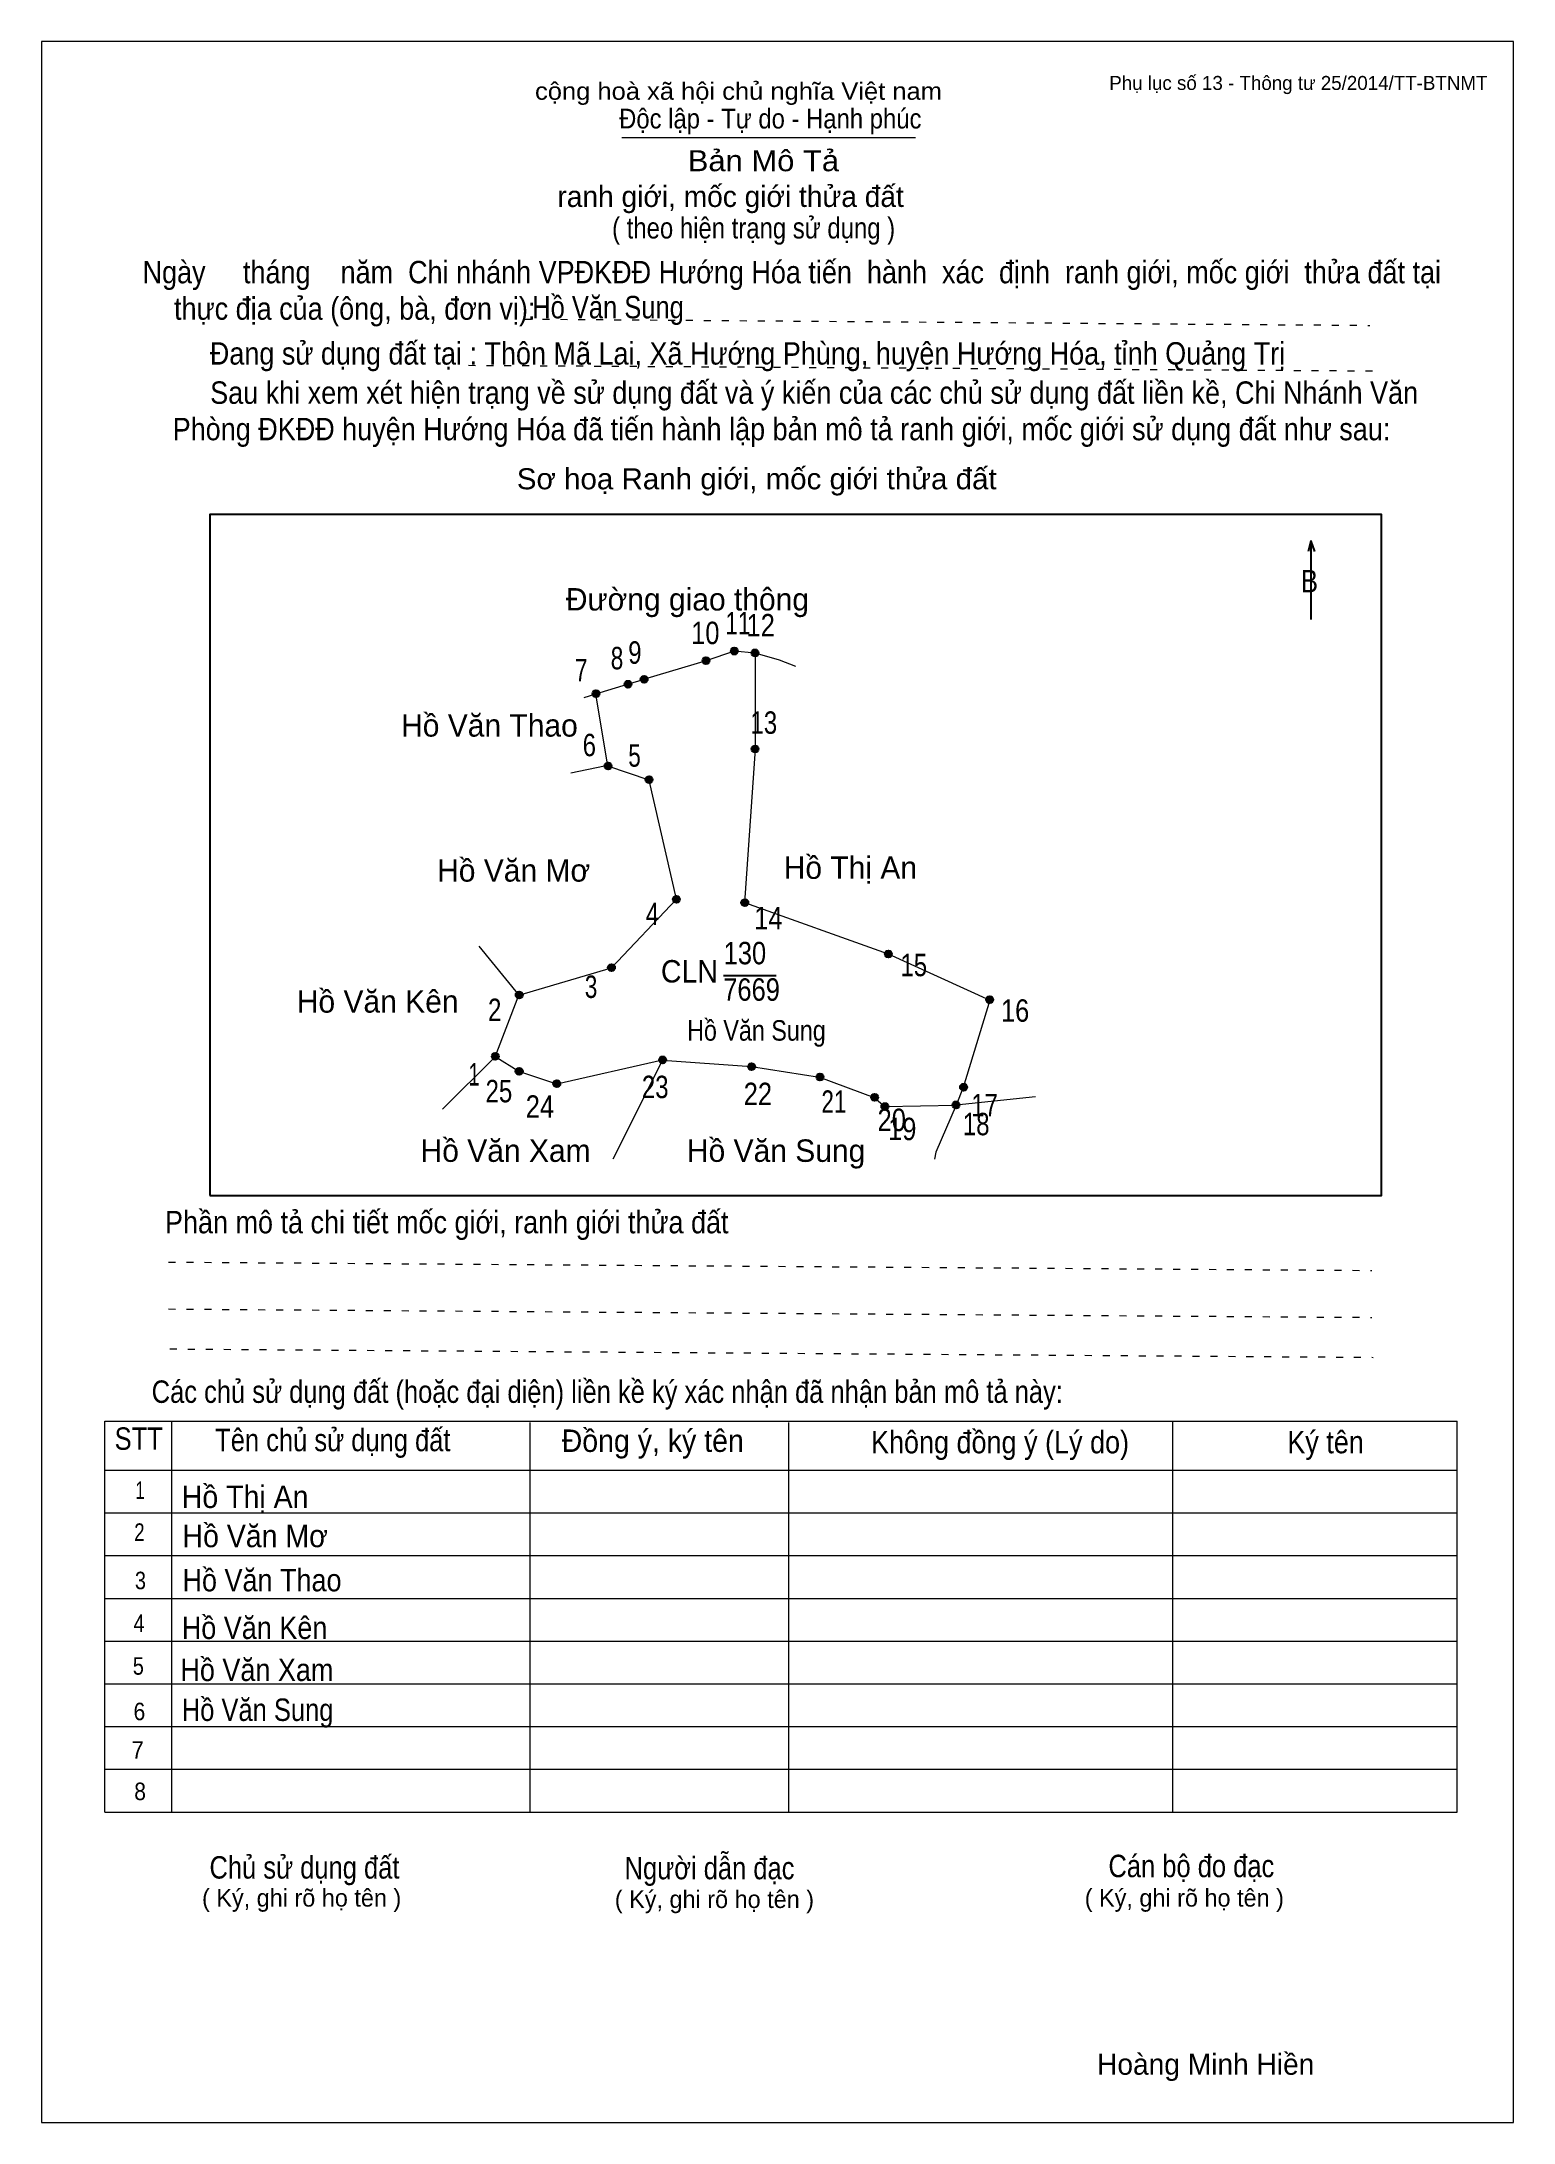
# Model space of a CAD drawing. Header units: centimetres. Extents: x 0 to 21, y 0 to 29.7.
import ezdxf
from ezdxf.enums import TextEntityAlignment as Align

# ---------------------------------------------------------------- set-up
doc = ezdxf.new("R2010")
doc.units = ezdxf.units.CM
doc.header["$LTSCALE"] = 0.13
doc.linetypes.add('DOTTED', pattern=[1.5, 0.3, -1.2])
for name, color, linetype, lineweight in [('1', 7, 'Continuous', 13), ('32', 7, 'Continuous', 25), ('33', 7, 'Continuous', 25), ('6', 7, 'Continuous', 13), ('62', 7, 'Continuous', 13)]:
    doc.layers.add(name, color=color, linetype=linetype, lineweight=lineweight)
for name, color, linetype in [('2', 7, 'Continuous'), ('34', 7, 'Continuous'), ('63', 7, 'Continuous')]:
    doc.layers.add(name, color=color, linetype=linetype)

msp = doc.modelspace()

# ---------------------------------------------------------------- hatches: boundary and pattern name
at = {"layer": '32'}
for points in [[(9.5296, 20.8634, 1), (9.4296, 20.8634, 1)], [(9.9339, 21, 1), (9.8339, 21, 1)], [(10.2295, 20.9751, 1), (10.1295, 20.9751, 1)], [(8.4157, 20.5284, 1), (8.3157, 20.5284, 1)], [(8.6474, 20.5981, 1), (8.5474, 20.5981, 1)], [(7.9602, 20.3918, 1), (7.8602, 20.3918, 1)], [(10.2295, 19.6042, 1), (10.1295, 19.6042, 1)], [(8.1324, 19.3604, 1), (8.0324, 19.3604, 1)], [(8.7176, 19.1653, 1), (8.6176, 19.1653, 1)], [(9.1078, 17.4584, 1), (9.0078, 17.4584, 1)], [(10.0832, 17.4096, 1), (9.9832, 17.4096, 1)], [(12.1315, 16.678, 1), (12.0315, 16.678, 1)], [(8.1812, 16.483, 1), (8.0812, 16.483, 1)], [(6.8644, 16.0928, 1), (6.7644, 16.0928, 1)], [(13.5775, 16.025, 1), (13.4775, 16.025, 1)], [(6.523, 15.215, 1), (6.423, 15.215, 1)], [(8.9127, 15.1662, 1), (8.8127, 15.1662, 1)], [(6.8639, 15.0023, 1), (6.7639, 15.0023, 1)], [(7.4008, 14.8248, 1), (7.3008, 14.8248, 1)], [(10.1807, 15.0687, 1), (10.0807, 15.0687, 1)], [(11.1561, 14.9223, 1), (11.0561, 14.9223, 1)], [(11.9364, 14.6297, 1), (11.8364, 14.6297, 1)], [(13.0981, 14.5234, 1), (12.9981, 14.5234, 1)], [(13.2044, 14.776, 1), (13.1044, 14.776, 1)], [(12.0822, 14.5, 1), (11.9822, 14.5, 1)]]:
    msp.add_hatch(color=256, dxfattribs=at).paths.add_polyline_path(points)

# ---------------------------------------------------------------- linework, layer by layer
at = {"layer": '1'}
msp.add_line((8.03, 19.36), (7.55, 19.26), dxfattribs=at)
msp.add_lwpolyline([(21, 0), (21, 29.7), (0, 29.7), (0, 0)], close=True, dxfattribs=at)
at = {"layer": '32'}
for centre in [(9.4796, 20.8634), (9.8839, 21), (10.1795, 20.9751), (8.3657, 20.5284), (8.5974, 20.5981), (7.9102, 20.3918), (10.1795, 19.6042), (8.0824, 19.3604), (8.6676, 19.1653), (9.0578, 17.4584), (10.0332, 17.4096), (12.0815, 16.678), (8.1312, 16.483), (6.8144, 16.0928), (13.5275, 16.025), (6.473, 15.215), (8.8627, 15.1662), (6.8139, 15.0023), (7.3508, 14.8248), (10.1307, 15.0687), (11.1061, 14.9223), (11.8864, 14.6297), (13.0481, 14.5234), (13.1544, 14.776), (12.0322, 14.5)]:
    msp.add_circle(centre, 0.05, dxfattribs=at)
at = {"layer": '33'}
msp.add_line((9.73, 16.37), (10.48, 16.37), dxfattribs=at)
at = {"layer": '6'}
for p, q in [((7.74, 20.34), (7.91, 20.39)), ((8.08, 19.36), (7.91, 20.39)), ((6.24, 16.79), (6.81, 16.09)), ((6.47, 15.21), (6.81, 16.09)), ((6.47, 15.21), (5.72, 14.46)), ((8.86, 15.16), (8.15, 13.75)), ((14.18, 14.64), (13.05, 14.52)), ((12.03, 14.5), (13.05, 14.52))]:
    msp.add_line(p, q, dxfattribs=at)
for points in [[(10.18, 20.97), (9.88, 21), (9.48, 20.86), (8.6, 20.6)], [(10.18, 20.97), (10.18, 19.6), (10.03, 17.41), (12.08, 16.68), (13.53, 16.02), (13.15, 14.77), (13.05, 14.52)], [(10.76, 20.78), (10.53, 20.87), (10.18, 20.97)], [(7.91, 20.39), (8.36, 20.53), (8.6, 20.6)], [(6.81, 16.09), (8.13, 16.48), (9.06, 17.46), (8.67, 19.16), (8.08, 19.36)], [(8.86, 15.16), (7.35, 14.82), (6.81, 15), (6.47, 15.21)], [(8.86, 15.16), (10.13, 15.07), (11.1, 14.92), (11.88, 14.63), (12.03, 14.5)], [(13.05, 14.52), (12.76, 13.85), (12.74, 13.75)]]:
    msp.add_lwpolyline(points, dxfattribs=at)
at = {"layer": '62'}
for p, q in [((8.28, 28.33), (12.47, 28.33)), ((0.9, 10.01), (20.2, 10.01)), ((0.9, 4.43), (0.9, 10.01)), ((1.86, 4.43), (1.86, 10.01)), ((6.97, 4.43), (6.97, 9.99)), ((10.66, 4.43), (10.66, 9.99)), ((16.14, 4.43), (16.14, 10.01)), ((20.2, 4.43), (20.2, 10.01)), ((0.9, 9.31), (20.2, 9.31)), ((0.9, 8.7), (20.2, 8.7)), ((0.9, 8.09), (20.2, 8.09)), ((0.9, 7.48), (20.2, 7.48)), ((0.9, 6.87), (20.2, 6.87)), ((0.9, 6.26), (20.2, 6.26)), ((0.9, 5.65), (20.2, 5.65)), ((0.9, 5.04), (20.2, 5.04)), ((0.9, 4.43), (20.2, 4.43))]:
    msp.add_line(p, q, dxfattribs=at)
at = {"layer": '62', "linetype": 'DOTTED'}
for p, q in [((6.89, 25.74), (18.95, 25.65)), ((6.09, 25.08), (19.04, 25)), ((1.81, 12.28), (18.98, 12.16)), ((1.81, 11.61), (18.98, 11.49)), ((1.83, 11.04), (19, 10.92))]:
    msp.add_line(p, q, dxfattribs=at)
at = {"layer": '62', "lineweight": 25}
for p, q in [((18.11, 22.58), (18.11, 21.45)), ((18.11, 22.57), (18.07, 22.42)), ((18.11, 22.57), (18.16, 22.42))]:
    msp.add_line(p, q, dxfattribs=at)
msp.add_lwpolyline([(2.4, 13.23), (19.12, 13.23), (19.12, 22.95), (2.4, 22.95)], close=True, dxfattribs=at)

# ---------------------------------------------------------------- texts
at = {"layer": '2', "width": 0.85}
msp.add_text('Hồ Văn Sung', height=0.2926, dxfattribs=at).set_placement((9.21, 15.44))
at = {"layer": '32'}
for s, width, p in [('10', 0.85, (9.47, 21.1)), ('11', 0.75, (9.935, 21.24)), ('12', 0.85, (10.26, 21.21)), ('9', 0.8, (8.465, 20.82)), ('7', 0.75, (7.7, 20.57)), ('8', 0.75, (8.21, 20.74)), ('13', 0.8, (10.305, 19.82)), ('6', 0.8, (7.815, 19.5)), ('5', 0.75, (8.46, 19.35)), ('4', 0.8, (8.715, 17.09)), ('14', 0.85, (10.37, 17.03)), ('15', 0.8, (12.445, 16.36)), ('3', 0.75, (7.84, 16.05)), ('2', 0.8, (6.465, 15.72)), ('16', 0.85, (13.89, 15.71)), ('1', 0.65, (6.17, 14.8)), ('25', 0.8, (6.525, 14.56)), ('23', 0.8, (8.755, 14.62)), ('24', 0.85, (7.11, 14.34)), ('22', 0.85, (10.22, 14.52)), ('21', 0.75, (11.305, 14.41)), ('17', 0.8, (13.455, 14.36)), ('20', 0.85, (12.13, 14.15)), ('19', 0.85, (12.28, 14.02)), ('18', 0.8, (13.335, 14.09))]:
    msp.add_text(s, height=0.32, dxfattribs=dict(at, width=width)).set_placement(p, align=Align.CENTER)
at = {"layer": '33'}
for s, p in [('Đường giao thông', (9.215, 21.58)), ('Hồ Văn Thao', (6.39, 19.78)), ('Hồ Văn Mơ', (6.735, 17.71)), ('Hồ Thị An', (11.54, 17.75)), ('Hồ Văn Kên', (4.795, 15.84)), ('Hồ Văn Xam', (6.62, 13.71)), ('Hồ Văn Sung', (10.48, 13.71))]:
    msp.add_text(s, height=0.32, dxfattribs=at).set_placement(p, align=Align.CENTER)
at = {"layer": '33', "width": 0.85}
for s, p in [('130', (10.035, 16.53)), ('7669', (10.13, 16.01))]:
    msp.add_text(s, height=0.32, dxfattribs=at).set_placement(p, align=Align.CENTER)
at = {"layer": '33', "width": 0.95}
msp.add_text('CLN', height=0.32, dxfattribs=at).set_placement((9.65, 16.27), align=Align.RIGHT)
at = {"layer": '34'}
for s, width, p in [('Hồ Văn Sung', 0.85, (7, 25.75)), ('Hồ Thị An', 0.95, (2, 8.77)), ('Hồ Văn Mơ', 0.95, (2.01, 8.21)), ('Hồ Văn Thao', 0.9, (2.01, 7.58)), ('Hồ Văn Kên', 0.9, (2, 6.9)), ('Hồ Văn Xam', 0.9, (1.98, 6.3)), ('Hồ Văn Sung', 0.85, (2, 5.73))]:
    msp.add_text(s, height=0.32, dxfattribs=dict(at, width=width)).set_placement(p)
at = {"layer": '62'}
for s, height, width, p in [('cộng hoà xã hội chủ nghĩa Việt nam', 0.2474, 1.1, (7.04, 28.87)), ('Độc lập - Tự do - Hạnh phúc', 0.2828, 0.9, (8.24, 28.46)), ('Bản Mô Tả', 0.3, 1.1, (9.22, 27.85)), ('( theo hiện trạng sử dụng )', 0.3, 0.85, (8.14, 26.89)), ('Ngày     tháng    năm  Chi nhánh VPĐKĐĐ Hướng Hóa tiến  hành  xác  định  ranh giới, mốc giới  thửa đất tại ', 0.32, 0.9, (1.44, 26.25)), ('thực địa của (ông, bà, đơn vị): ', 0.32, 0.9, (1.89, 25.73)), ('Đang sử dụng đất tại : Thôn Mã Lai, Xã Hướng Phùng, huyện Hướng Hóa, tỉnh Quảng Trị', 0.32, 0.9, (2.4, 25.09)), ('     Sau khi xem xét hiện trạng về sử dụng đất và ý kiến của các chủ sử dụng đất liền kề, Chi Nhánh Văn ', 0.32, 0.9, (1.87, 24.53)), ('Phòng ĐKĐĐ huyện Hướng Hóa đã tiến hành lập bản mô tả ranh giới, mốc giới sử dụng đất như sau:', 0.32, 0.9, (1.87, 24.01)), ('Sơ hoạ Ranh giới, mốc giới thửa đất', 0.3, 1.05, (6.78, 23.31)), ('B', 0.32, 0.85, (17.97, 21.84)), ('Phần mô tả chi tiết mốc giới, ranh giới thửa đất ', 0.32, 0.9, (1.76, 12.69)), ('Các chủ sử dụng đất (hoặc đại diện) liền kề ký xác nhận đã nhận bản mô tả này:', 0.32, 0.85, (1.57, 10.27))]:
    msp.add_text(s, height=height, dxfattribs=dict(at, width=width)).set_placement(p)
msp.add_text('ranh giới, mốc giới thửa đất', height=0.3, dxfattribs=at).set_placement((7.36, 27.34))
for s, height, width, p in [('STT', 0.32, 0.85, (1.385, 9.6)), ('Tên chủ sử dụng đất', 0.32, 0.85, (4.155, 9.58)), ('Đồng ý, ký tên', 0.32, 0.95, (8.72, 9.57)), ('Không đồng ý (Lý do)', 0.32, 0.9, (13.675, 9.55)), ('Ký tên', 0.32, 0.9, (18.32, 9.55)), ('1', 0.25, 0.7, (1.405, 8.9)), ('2', 0.25, 0.8, (1.395, 8.3)), ('3', 0.25, 0.85, (1.41, 7.61)), ('4', 0.25, 0.85, (1.39, 7)), ('5', 0.25, 0.85, (1.38, 6.39)), ('6', 0.25, 0.9, (1.395, 5.74)), ('7', 0.25, 0.95, (1.37, 5.19)), ('8', 0.25, 0.9, (1.405, 4.6)), ('Người dẫn đạc', 0.32, 0.85, (9.53, 3.47)), ('Chủ sử dụng đất', 0.32, 0.85, (3.75, 3.48)), ('Cán bộ đo đạc', 0.32, 0.85, (16.405, 3.5))]:
    msp.add_text(s, height=height, dxfattribs=dict(at, width=width)).set_placement(p, align=Align.CENTER)
for p in [(3.71, 3.08), (9.6, 3.06), (16.305, 3.08)]:
    msp.add_text('( Ký, ghi rõ họ tên )', height=0.25, dxfattribs=at).set_placement(p, align=Align.CENTER)
at = {"layer": '63'}
msp.add_text('Phụ lục số 13 - Thông tư 25/2014/TT-BTNMT', height=0.2, dxfattribs=at).set_placement((20.63, 29.01), align=Align.RIGHT)
msp.add_text('Hoàng Minh Hiền', height=0.3, dxfattribs=at).set_placement((16.61, 0.68), align=Align.CENTER)

doc.saveas('drawing.dxf')
